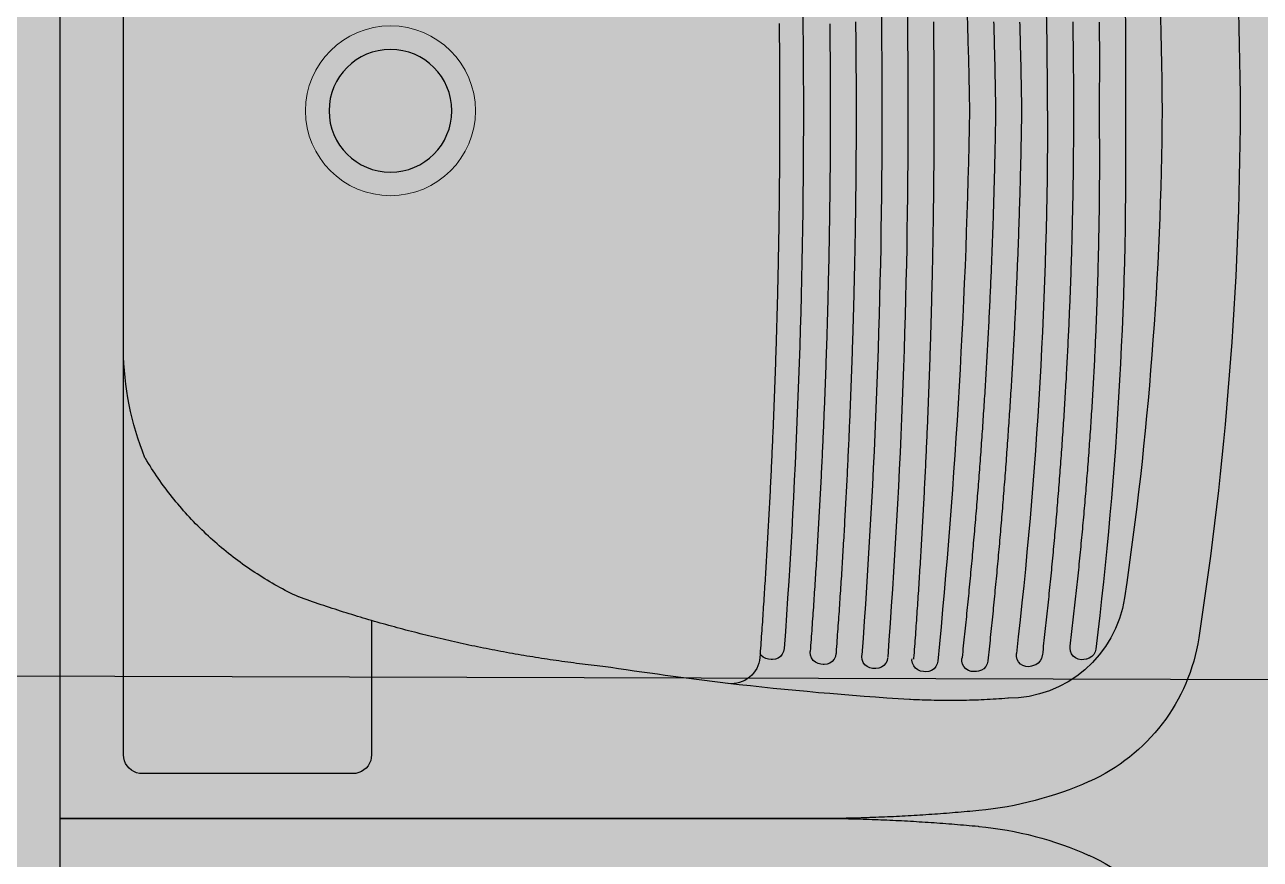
# Model space of a CAD drawing. Header units: metres. Extents: x -331 to 2982, y 362 to 2539.
# Drawn here: x 857.394 to 857.918, y 500.563 to 500.917 of the extents above; entities that cross this region are included whole.
import ezdxf

# ---------------------------------------------------------------- set-up
doc = ezdxf.new("R2010")
doc.units = ezdxf.units.M
doc.layers.get('0').update_dxf_attribs({"color": 251})
doc.layers.add('_salas', color=251, linetype='Continuous', plot=False)
for name, color, linetype in [('ALV', 251, 'Continuous'), ('ARQ-LOU', 251, 'Continuous'), ('Div', 251, 'Continuous'), ('SA-PAREDE', 251, 'Continuous'), ('SA-PV', 251, 'Continuous')]:
    doc.layers.add(name, color=color, linetype=linetype)

# ---------------------------------------------------------------- blocks, each defined once
blk = doc.blocks.new('TQ.03+CT.25_P')
at = {"lineweight": 30}
for p, q in [((300, 0), (-300, 0)), ((-300, 0), (-300, -329.09)), ((300, -329.09), (300, 0)), ((147.36, -36.18), (147.06, -36)), ((148.44, -36.83), (147.36, -36.18)), ((149.49, -37.48), (148.44, -36.83)), ((150.55, -38.15), (149.49, -37.48)), ((151.61, -38.82), (150.55, -38.15)), ((152.65, -39.49), (151.61, -38.82)), ((153.69, -40.2), (152.65, -39.49)), ((154.73, -40.89), (153.69, -40.2)), ((155.76, -41.59), (154.73, -40.89)), ((156.78, -42.32), (155.76, -41.59)), ((157.8, -43.04), (156.78, -42.32)), ((158.83, -43.76), (157.8, -43.04)), ((159.83, -44.52), (158.83, -43.76)), ((160.82, -45.26), (159.83, -44.52)), ((161.82, -46.02), (160.82, -45.26)), ((162.81, -46.78), (161.82, -46.02)), ((163.78, -47.55), (162.81, -46.78)), ((164.77, -48.35), (163.78, -47.55)), ((165.72, -49.14), (164.77, -48.35)), ((166.69, -49.94), (165.72, -49.14)), ((167.64, -50.75), (166.69, -49.94)), ((168.6, -51.56), (167.64, -50.75)), ((169.53, -52.37), (168.6, -51.56)), ((170.47, -53.2), (169.53, -52.37)), ((171.4, -54.05), (170.47, -53.2)), ((172.32, -54.89), (171.4, -54.05)), ((173.24, -55.74), (172.32, -54.89)), ((174.14, -56.6), (173.24, -55.74)), ((175.04, -57.47), (174.14, -56.6)), ((175.93, -58.35), (175.04, -57.47)), ((176.82, -59.23), (175.93, -58.35)), ((177.68, -60.13), (176.82, -59.23)), ((178.56, -61.03), (177.68, -60.13)), ((179.43, -61.93), (178.56, -61.03)), ((180.27, -62.85), (179.43, -61.93)), ((181.12, -63.76), (180.27, -62.85)), ((181.97, -64.68), (181.12, -63.76)), ((182.8, -65.62), (181.97, -64.68)), ((183.61, -66.55), (182.8, -65.62)), ((184.44, -67.5), (183.61, -66.55)), ((185.25, -68.46), (184.44, -67.5)), ((186.04, -69.43), (185.25, -68.46)), ((186.84, -70.4), (186.04, -69.43)), ((187.61, -71.37), (186.84, -70.4)), ((188.39, -72.34), (187.61, -71.37)), ((189.16, -73.32), (188.39, -72.34)), ((189.92, -74.33), (189.16, -73.32)), ((190.66, -75.32), (189.92, -74.33)), ((191.4, -76.32), (190.66, -75.32)), ((192.14, -77.35), (191.4, -76.32)), ((192.87, -78.35), (192.14, -77.35)), ((193.59, -79.37), (192.87, -78.35)), ((194.3, -80.42), (193.59, -79.37)), ((195, -81.44), (194.3, -80.42)), ((195.69, -82.48), (195, -81.44)), ((196.36, -83.54), (195.69, -82.48)), ((197.05, -84.6), (196.36, -83.54)), ((197.7, -85.65), (197.05, -84.6)), ((198.37, -86.71), (197.7, -85.65)), ((199.01, -87.79), (198.37, -86.71)), ((199.64, -88.85), (199.01, -87.79)), ((200.28, -89.94), (199.64, -88.85)), ((200.89, -91.02), (200.28, -89.94)), ((201.51, -92.11), (200.89, -91.02)), ((202.11, -93.2), (201.51, -92.11)), ((202.71, -94.3), (202.11, -93.2)), ((203.29, -95.41), (202.71, -94.3)), ((203.86, -96.52), (203.29, -95.41)), ((204.42, -97.63), (203.86, -96.52)), ((204.99, -98.76), (204.42, -97.63)), ((205.53, -99.87), (204.99, -98.76)), ((206.06, -101), (205.53, -99.87)), ((206.11, -101.12), (206.06, -101)), ((206.52, -102.3), (206.11, -101.12)), ((206.94, -103.49), (206.52, -102.3)), ((207.35, -104.67), (206.94, -103.49)), ((207.77, -105.85), (207.35, -104.67)), ((208.18, -107.03), (207.77, -105.85)), ((208.58, -108.21), (208.18, -107.03)), ((208.97, -109.4), (208.58, -108.21)), ((209.38, -110.58), (208.97, -109.4)), ((209.77, -111.78), (209.38, -110.58)), ((210.17, -112.96), (209.77, -111.78)), ((210.56, -114.14), (210.17, -112.96)), ((210.95, -115.32), (210.56, -114.14)), ((211.34, -116.52), (210.95, -115.32)), ((211.72, -117.7), (211.34, -116.52)), ((212.09, -118.9), (211.72, -117.7)), ((212.48, -120.08), (212.09, -118.9)), ((212.85, -121.28), (212.48, -120.08)), ((213.22, -122.48), (212.85, -121.28)), ((213.59, -123.67), (213.22, -122.48)), ((213.96, -124.86), (213.59, -123.67)), ((214.33, -126.06), (213.96, -124.86)), ((214.69, -127.26), (214.33, -126.06)), ((215.04, -128.45), (214.69, -127.26)), ((215.41, -129.64), (215.04, -128.45)), ((215.76, -130.84), (215.41, -129.64)), ((216.12, -132.04), (215.76, -130.84)), ((216.47, -133.24), (216.12, -132.04)), ((216.8, -134.44), (216.47, -133.24)), ((217.16, -135.66), (216.8, -134.44)), ((217.49, -136.86), (217.16, -135.66)), ((217.83, -138.06), (217.49, -136.86)), ((218.16, -139.26), (217.83, -138.06)), ((218.5, -140.48), (218.16, -139.26)), ((218.83, -141.67), (218.5, -140.48)), ((219.15, -142.87), (218.83, -141.67)), ((219.48, -144.09), (219.15, -142.87)), ((219.8, -145.29), (219.48, -144.09)), ((220.12, -146.51), (219.8, -145.29)), ((220.44, -147.71), (220.12, -146.51)), ((220.75, -148.92), (220.44, -147.71)), ((221.07, -150.12), (220.75, -148.92)), ((221.37, -151.34), (221.07, -150.12)), ((221.69, -152.56), (221.37, -151.34)), ((221.99, -153.77), (221.69, -152.56)), ((222.29, -154.97), (221.99, -153.77)), ((222.59, -156.19), (222.29, -154.97)), ((222.89, -157.41), (222.59, -156.19)), ((223.17, -158.63), (222.89, -157.41)), ((223.47, -159.84), (223.17, -158.63)), ((223.75, -161.06), (223.47, -159.84)), ((224.04, -162.28), (223.75, -161.06)), ((224.32, -163.49), (224.04, -162.28)), ((224.6, -164.71), (224.32, -163.49)), ((224.88, -165.93), (224.6, -164.71)), ((225.16, -167.14), (224.88, -165.93)), ((225.43, -168.36), (225.16, -167.14)), ((225.69, -169.58), (225.43, -168.36)), ((225.96, -170.81), (225.69, -169.58)), ((226.22, -172.03), (225.96, -170.81)), ((226.49, -173.25), (226.22, -172.03)), ((226.75, -174.48), (226.49, -173.25)), ((227, -175.7), (226.75, -174.48)), ((227.26, -176.92), (227, -175.7)), ((227.51, -178.15), (227.26, -176.92)), ((227.76, -179.37), (227.51, -178.15)), ((228, -180.6), (227.76, -179.37)), ((228.23, -181.82), (228, -180.6)), ((228.48, -183.06), (228.23, -181.82)), ((228.71, -184.27), (228.48, -183.06)), ((228.96, -185.51), (228.71, -184.27)), ((229.19, -186.74), (228.96, -185.51)), ((229.42, -187.96), (229.19, -186.74)), ((229.64, -189.19), (229.42, -187.96)), ((229.86, -190.43), (229.64, -189.19)), ((230.09, -191.66), (229.86, -190.43)), ((230.3, -192.88), (230.09, -191.66)), ((230.51, -194.11), (230.3, -192.88)), ((230.72, -195.35), (230.51, -194.11)), ((230.93, -196.58), (230.72, -195.35)), ((231.14, -197.82), (230.93, -196.58)), ((231.34, -199.05), (231.14, -197.82)), ((231.55, -200.29), (231.34, -199.05)), ((231.74, -201.52), (231.55, -200.29)), ((231.94, -202.76), (231.74, -201.52)), ((232.13, -203.99), (231.94, -202.76)), ((232.33, -205.23), (232.13, -203.99)), ((232.52, -206.46), (232.33, -205.23)), ((232.7, -207.7), (232.52, -206.46)), ((232.89, -208.93), (232.7, -207.7)), ((233.07, -210.17), (232.89, -208.93)), ((233.24, -211.4), (233.07, -210.17)), ((233.42, -212.64), (233.24, -211.4)), ((233.58, -213.87), (233.42, -212.64)), ((233.75, -215.12), (233.58, -213.87)), ((233.91, -216.36), (233.75, -215.12)), ((234.09, -217.59), (233.91, -216.36)), ((234.25, -218.83), (234.09, -217.59)), ((234.41, -220.08), (234.25, -218.83)), ((234.57, -221.31), (234.41, -220.08)), ((234.71, -222.55), (234.57, -221.31)), ((234.87, -223.8), (234.71, -222.55)), ((235.01, -225.04), (234.87, -223.8)), ((235.15, -226.29), (235.01, -225.04)), ((235.29, -227.52), (235.15, -226.29)), ((235.43, -228.76), (235.29, -227.52)), ((235.57, -230.01), (235.43, -228.76)), ((202.9, -298.47), (204.13, -298.38)), ((204.13, -298.38), (205.39, -298.31)), ((205.39, -298.31), (206.64, -298.22)), ((206.64, -298.22), (207.89, -298.13)), ((207.89, -298.13), (209.13, -298.06)), ((209.13, -298.06), (210.38, -297.97)), ((210.38, -297.97), (211.63, -297.9)), ((211.63, -297.9), (212.86, -297.81)), ((212.86, -297.81), (214.12, -297.72)), ((214.12, -297.72), (215.37, -297.64)), ((215.37, -297.64), (216.62, -297.57)), ((216.62, -297.57), (217.86, -297.48)), ((217.86, -297.48), (219.11, -297.39)), ((219.11, -297.39), (220.36, -297.3)), ((220.36, -297.3), (221.6, -297.21)), ((221.6, -297.21), (222.85, -297.12)), ((222.85, -297.12), (224.1, -297.04)), ((224.1, -297.04), (225.34, -296.95)), ((225.34, -296.95), (226.59, -296.86)), ((226.59, -296.86), (227.84, -296.77)), ((227.84, -296.77), (229.09, -296.68)), ((229.09, -296.68), (230.33, -296.6)), ((230.33, -296.6), (231.77, -296.49)), ((89.27, -303.65), (90.52, -303.62)), ((90.52, -303.62), (91.77, -303.58)), ((91.77, -303.58), (93.03, -303.55)), ((93.03, -303.55), (94.26, -303.51)), ((94.26, -303.51), (95.51, -303.47)), ((95.51, -303.47), (96.77, -303.44)), ((96.77, -303.44), (98.02, -303.39)), ((98.02, -303.39), (99.27, -303.35)), ((99.27, -303.35), (100.52, -303.32)), ((100.52, -303.32), (101.76, -303.28)), ((101.76, -303.28), (103.01, -303.25)), ((103.01, -303.25), (104.26, -303.19)), ((104.26, -303.19), (105.52, -303.16)), ((105.52, -303.16), (106.77, -303.12)), ((106.77, -303.12), (108, -303.07)), ((108, -303.07), (109.25, -303.03)), ((109.25, -303.03), (110.51, -302.98)), ((110.51, -302.98), (111.76, -302.95)), ((111.76, -302.95), (113.01, -302.89)), ((113.01, -302.89), (114.26, -302.86)), ((114.26, -302.86), (115.5, -302.8)), ((115.5, -302.8), (116.75, -302.77)), ((116.75, -302.77), (118, -302.72)), ((118, -302.72), (119.26, -302.68)), ((119.26, -302.68), (120.51, -302.63)), ((120.51, -302.63), (121.76, -302.58)), ((121.76, -302.58), (123, -302.54)), ((123, -302.54), (124.25, -302.49)), ((124.25, -302.49), (125.5, -302.43)), ((125.5, -302.43), (126.75, -302.38)), ((126.75, -302.38), (128, -302.33)), ((128, -302.33), (129.24, -302.29)), ((129.24, -302.29), (130.49, -302.24)), ((130.49, -302.24), (131.74, -302.19)), ((131.74, -302.19), (133, -302.13)), ((133, -302.13), (134.25, -302.08)), ((134.25, -302.08), (135.48, -302.03)), ((135.48, -302.03), (136.74, -301.98)), ((136.74, -301.98), (137.99, -301.92)), ((137.99, -301.92), (139.24, -301.87)), ((139.24, -301.87), (140.49, -301.82)), ((140.49, -301.82), (141.73, -301.76)), ((141.73, -301.76), (142.98, -301.69)), ((142.98, -301.69), (144.23, -301.64)), ((144.23, -301.64), (145.48, -301.59)), ((145.48, -301.59), (146.74, -301.53)), ((146.74, -301.53), (147.97, -301.48)), ((147.97, -301.48), (149.22, -301.41)), ((149.22, -301.41), (150.48, -301.36)), ((150.48, -301.36), (151.73, -301.31)), ((151.73, -301.31), (152.98, -301.23)), ((152.98, -301.23), (154.22, -301.18)), ((154.22, -301.18), (155.47, -301.11)), ((155.47, -301.11), (156.72, -301.06)), ((156.72, -301.06), (157.97, -300.99)), ((157.97, -300.99), (159.21, -300.93)), ((159.21, -300.93), (160.46, -300.86)), ((160.46, -300.86), (161.71, -300.81)), ((161.71, -300.81), (162.96, -300.74)), ((162.96, -300.74), (164.22, -300.69)), ((164.22, -300.69), (165.45, -300.62)), ((165.45, -300.62), (166.7, -300.55)), ((166.7, -300.55), (167.96, -300.49)), ((167.96, -300.49), (169.21, -300.42)), ((169.21, -300.42), (170.44, -300.35)), ((170.44, -300.35), (171.7, -300.28)), ((171.7, -300.28), (172.95, -300.23)), ((172.95, -300.23), (174.2, -300.16)), ((174.2, -300.16), (175.44, -300.09)), ((175.44, -300.09), (176.69, -300.02)), ((176.69, -300.02), (177.94, -299.95)), ((177.94, -299.95), (179.19, -299.88)), ((179.19, -299.88), (180.43, -299.81)), ((180.43, -299.81), (181.68, -299.74)), ((181.68, -299.74), (182.93, -299.66)), ((182.93, -299.66), (184.18, -299.59)), ((184.18, -299.59), (185.42, -299.52)), ((185.42, -299.52), (186.67, -299.45)), ((186.67, -299.45), (187.92, -299.38)), ((187.92, -299.38), (189.18, -299.29)), ((189.18, -299.29), (190.41, -299.22)), ((190.41, -299.22), (191.66, -299.15)), ((191.66, -299.15), (192.92, -299.08)), ((192.92, -299.08), (194.17, -298.99)), ((194.17, -298.99), (195.4, -298.92)), ((195.4, -298.92), (196.65, -298.85)), ((196.65, -298.85), (197.91, -298.77)), ((197.91, -298.77), (199.16, -298.69)), ((199.16, -298.69), (200.39, -298.62)), ((200.39, -298.62), (201.65, -298.54)), ((201.65, -298.54), (202.9, -298.47)), ((-36.97, -304.67), (-35.72, -304.69)), ((-35.72, -304.69), (-34.47, -304.71)), ((-34.47, -304.71), (-33.21, -304.73)), ((-33.21, -304.73), (-31.96, -304.74)), ((-31.96, -304.74), (-30.71, -304.74)), ((-30.71, -304.74), (-29.47, -304.76)), ((-29.47, -304.76), (-28.22, -304.78)), ((-28.22, -304.78), (-26.97, -304.78)), ((-26.97, -304.78), (-25.72, -304.8)), ((-25.72, -304.8), (-24.46, -304.8)), ((-24.46, -304.8), (-23.21, -304.82)), ((-23.21, -304.82), (-21.96, -304.82)), ((-21.96, -304.82), (-20.73, -304.83)), ((-20.73, -304.83), (-19.47, -304.83)), ((-19.47, -304.83), (-18.22, -304.85)), ((-18.22, -304.85), (-16.97, -304.85)), ((-16.97, -304.85), (-15.72, -304.85)), ((-15.72, -304.85), (-14.46, -304.87)), ((-14.46, -304.87), (-13.21, -304.87)), ((-13.21, -304.87), (-11.96, -304.87)), ((-11.96, -304.87), (-10.72, -304.89)), ((-10.72, -304.89), (-9.47, -304.89)), ((-9.47, -304.89), (-8.22, -304.89)), ((-8.22, -304.89), (-6.97, -304.89)), ((-6.97, -304.89), (-5.71, -304.89)), ((-5.71, -304.89), (-4.46, -304.89)), ((-4.46, -304.89), (-3.21, -304.89)), ((-3.21, -304.89), (-1.98, -304.9)), ((-1.98, -304.9), (-0.72, -304.9)), ((-0.72, -304.9), (0.53, -304.9)), ((0.53, -304.9), (1.78, -304.9)), ((1.78, -304.9), (3.03, -304.9)), ((3.03, -304.9), (4.29, -304.89)), ((4.29, -304.89), (5.54, -304.89)), ((5.54, -304.89), (6.77, -304.89)), ((6.77, -304.89), (8.03, -304.89)), ((8.03, -304.89), (9.28, -304.89)), ((9.28, -304.89), (10.53, -304.89)), ((10.53, -304.89), (11.78, -304.87)), ((11.78, -304.87), (13.04, -304.87)), ((13.04, -304.87), (14.29, -304.87)), ((14.29, -304.87), (15.54, -304.85)), ((15.54, -304.85), (16.77, -304.85)), ((16.77, -304.85), (18.03, -304.85)), ((18.03, -304.85), (19.28, -304.83)), ((19.28, -304.83), (20.53, -304.83)), ((20.53, -304.83), (21.78, -304.82)), ((21.78, -304.82), (23.04, -304.82)), ((23.04, -304.82), (24.29, -304.8)), ((24.29, -304.8), (25.52, -304.8)), ((25.52, -304.8), (26.78, -304.78)), ((26.78, -304.78), (28.03, -304.78)), ((28.03, -304.78), (29.28, -304.76)), ((29.28, -304.76), (30.53, -304.74)), ((30.53, -304.74), (31.79, -304.74)), ((31.79, -304.74), (33.04, -304.73)), ((33.04, -304.73), (34.27, -304.71)), ((34.27, -304.71), (35.52, -304.69)), ((35.52, -304.69), (36.78, -304.69)), ((36.78, -304.69), (38.03, -304.67)), ((38.03, -304.67), (39.28, -304.66)), ((39.28, -304.66), (40.53, -304.64)), ((40.53, -304.64), (41.79, -304.62)), ((41.79, -304.62), (43.04, -304.6)), ((43.04, -304.6), (44.27, -304.59)), ((44.27, -304.59), (45.53, -304.57)), ((45.53, -304.57), (46.78, -304.55)), ((46.78, -304.55), (48.03, -304.53)), ((48.03, -304.53), (49.28, -304.52)), ((49.28, -304.52), (50.54, -304.5)), ((50.54, -304.5), (51.79, -304.48)), ((51.79, -304.48), (53.02, -304.46)), ((53.02, -304.46), (54.27, -304.43)), ((54.27, -304.43), (55.53, -304.41)), ((55.53, -304.41), (56.78, -304.39)), ((56.78, -304.39), (58.03, -304.37)), ((58.03, -304.37), (59.28, -304.34)), ((59.28, -304.34), (60.54, -304.32)), ((60.54, -304.32), (61.77, -304.3)), ((61.77, -304.3), (63.02, -304.27)), ((63.02, -304.27), (64.28, -304.25)), ((64.28, -304.25), (65.53, -304.23)), ((65.53, -304.23), (66.78, -304.2)), ((66.78, -304.2), (68.03, -304.18)), ((68.03, -304.18), (69.27, -304.15)), ((69.27, -304.15), (70.52, -304.13)), ((70.52, -304.13), (71.77, -304.09)), ((71.77, -304.09), (73.02, -304.06)), ((73.02, -304.06), (74.28, -304.04)), ((74.28, -304.04), (75.53, -304)), ((75.53, -304), (76.78, -303.97)), ((76.78, -303.97), (78.02, -303.95)), ((78.02, -303.95), (79.27, -303.92)), ((79.27, -303.92), (80.52, -303.88)), ((80.52, -303.88), (81.77, -303.85)), ((81.77, -303.85), (83.03, -303.83)), ((83.03, -303.83), (84.28, -303.79)), ((84.28, -303.79), (85.51, -303.76)), ((85.51, -303.76), (86.77, -303.72)), ((86.77, -303.72), (88.02, -303.69)), ((88.02, -303.69), (89.27, -303.65)), ((-300, -329.09), (-299.98, -330.34)), ((299.96, -330.63), (300, -329.38)), ((300, -329.38), (300, -329.08)), ((-299.98, -330.34), (-299.96, -331.59)), ((-299.96, -331.59), (-299.93, -332.84)), ((-299.93, -332.84), (-299.91, -334.09)), ((-299.91, -334.09), (-299.88, -335.34)), ((299.88, -335.62), (299.89, -334.37)), ((299.89, -334.37), (299.93, -333.12)), ((299.93, -333.12), (299.95, -331.87)), ((299.95, -331.87), (299.96, -330.63)), ((-299.88, -335.34), (-299.86, -336.59)), ((-299.86, -336.59), (-299.82, -337.83)), ((-299.82, -337.83), (-299.79, -339.08)), ((-299.79, -339.08), (-299.75, -340.33)), ((299.74, -340.62), (299.77, -339.38)), ((299.77, -339.38), (299.81, -338.13)), ((299.81, -338.13), (299.84, -336.88)), ((299.84, -336.88), (299.88, -335.62)), ((-299.75, -340.33), (-299.7, -341.59)), ((-299.7, -341.59), (-299.66, -342.84)), ((-299.66, -342.84), (-299.63, -344.09)), ((-299.63, -344.09), (-299.58, -345.33)), ((-299.58, -345.33), (-299.52, -346.58)), ((299.56, -345.63), (299.61, -344.37)), ((299.61, -344.37), (299.65, -343.12)), ((299.65, -343.12), (299.7, -341.87)), ((299.7, -341.87), (299.74, -340.62)), ((-299.52, -346.58), (-299.49, -347.83)), ((-299.49, -347.83), (-299.44, -349.08)), ((-299.44, -349.08), (-299.38, -350.34)), ((-299.38, -350.34), (-299.31, -351.57)), ((299.29, -351.87), (299.37, -350.62)), ((299.37, -350.62), (299.42, -349.37)), ((299.42, -349.37), (299.47, -348.11)), ((299.47, -348.11), (299.51, -346.86)), ((299.51, -346.86), (299.56, -345.63)), ((-299.31, -351.57), (-299.26, -352.82)), ((-299.26, -352.82), (-299.21, -354.07)), ((-299.21, -354.07), (-299.14, -355.33)), ((-299.14, -355.33), (-299.08, -356.56)), ((299.05, -356.86), (299.12, -355.61)), ((299.12, -355.61), (299.19, -354.36)), ((299.19, -354.36), (299.24, -353.1)), ((299.24, -353.1), (299.29, -351.87)), ((-299.08, -356.56), (-299.01, -357.81)), ((-299.01, -357.81), (-298.94, -359.07)), ((-298.94, -359.07), (-298.87, -360.32)), ((-298.87, -360.32), (-298.8, -361.57)), ((298.78, -361.85), (298.85, -360.6)), ((298.85, -360.6), (298.92, -359.35)), ((298.92, -359.35), (298.99, -358.11)), ((298.99, -358.11), (299.05, -356.86)), ((-298.8, -361.57), (-298.73, -362.81)), ((-298.73, -362.81), (-298.64, -364.06)), ((-298.64, -364.06), (-298.57, -365.31)), ((-298.57, -365.31), (-298.48, -366.55)), ((298.47, -366.85), (298.55, -365.59)), ((298.55, -365.59), (298.62, -364.34)), ((298.62, -364.34), (298.69, -363.11)), ((298.69, -363.11), (298.78, -361.85)), ((-298.48, -366.55), (-298.41, -367.8)), ((-298.41, -367.8), (-298.32, -369.05)), ((-298.32, -369.05), (-298.24, -370.3)), ((-298.24, -370.3), (-298.15, -371.54)), ((-298.15, -371.54), (-298.06, -372.79)), ((298.11, -371.84), (298.2, -370.58)), ((298.2, -370.58), (298.29, -369.33)), ((298.29, -369.33), (298.38, -368.08)), ((298.38, -368.08), (298.47, -366.85)), ((-298.06, -372.79), (-297.95, -374.04)), ((-297.95, -374.04), (-297.87, -375.28)), ((-297.87, -375.28), (-297.78, -376.53)), ((-297.78, -376.53), (-297.67, -377.78)), ((297.64, -378.06), (297.74, -376.81)), ((297.74, -376.81), (297.83, -375.58)), ((297.83, -375.58), (297.94, -374.32)), ((297.94, -374.32), (298.02, -373.07)), ((298.02, -373.07), (298.11, -371.84)), ((-297.67, -377.78), (-297.57, -379.02)), ((-297.57, -379.02), (-297.46, -380.27)), ((-297.46, -380.27), (-297.35, -381.5)), ((-297.35, -381.5), (-297.25, -382.76)), ((297.21, -383.04), (297.34, -381.8)), ((297.34, -381.8), (297.44, -380.55)), ((297.44, -380.55), (297.53, -379.3)), ((297.53, -379.3), (297.64, -378.06)), ((-297.25, -382.76), (-297.14, -384.01)), ((-297.14, -384.01), (-297.04, -385.24)), ((-297.04, -385.24), (-296.91, -386.49)), ((-296.91, -386.49), (-296.81, -387.73)), ((296.77, -388.03), (296.88, -386.78)), ((296.88, -386.78), (297, -385.52)), ((297, -385.52), (297.11, -384.29)), ((297.11, -384.29), (297.21, -383.04)), ((-296.81, -387.73), (-296.68, -388.98)), ((-296.68, -388.98), (-296.65, -389.26)), ((296.65, -389.26), (296.77, -388.03))]:
    blk.add_line(p, q, dxfattribs=at)
for points in [[(216.11, -132.01), (273, -132.01), (274.23, -131.9), (275.45, -131.62), (276.61, -131.14), (277.67, -130.51), (278.62, -129.7), (279.43, -128.75), (280.09, -127.7), (280.58, -126.54), (280.88, -125.34), (281, -124.11), (281, -124), (281, -34.91), (280.9, -33.65), (280.62, -32.46), (280.14, -31.29), (279.49, -30.23), (278.69, -29.28), (277.74, -28.47), (276.68, -27.8), (275.54, -27.32), (274.34, -27.02), (273.08, -26.9), (273, -26.9), (0, -26.9), (-273, -26.9)], [(232.58, -301.31), (232.48, -300.2), (232.2, -299), (231.61, -297.88), (230.8, -296.97), (230.27, -296.6)], [(228, -306.81), (229.22, -306.56), (230.33, -306.02), (231.28, -305.22), (232, -304.22), (232.46, -303.07), (232.62, -301.84), (232.58, -301.32)], [(-36.92, -326.11), (-35.67, -326.12), (-34.41, -326.14), (-33.18, -326.14), (-31.93, -326.16), (-30.67, -326.18), (-29.42, -326.2), (-28.17, -326.2), (-26.92, -326.21), (-25.66, -326.21), (-24.41, -326.23), (-23.18, -326.25), (-21.92, -326.25), (-20.67, -326.27), (-19.42, -326.27), (-18.17, -326.27), (-16.92, -326.28), (-15.66, -326.28), (-14.43, -326.3), (-13.18, -326.3), (-11.92, -326.3), (-10.67, -326.3), (-9.42, -326.32), (-8.17, -326.32), (-6.91, -326.32), (-5.68, -326.32), (-4.43, -326.32), (-3.17, -326.32), (-1.92, -326.32), (-0.67, -326.32), (0.58, -326.32), (1.83, -326.32), (3.09, -326.32), (4.32, -326.32), (5.57, -326.32), (6.83, -326.32), (8.08, -326.32), (9.33, -326.32), (10.58, -326.3), (11.84, -326.3), (13.07, -326.3), (14.32, -326.3), (15.58, -326.28), (16.83, -326.28), (18.08, -326.28), (19.33, -326.27), (20.58, -326.27), (21.84, -326.25), (23.07, -326.25), (24.32, -326.23), (25.58, -326.23), (26.83, -326.21), (28.08, -326.2), (29.33, -326.2), (30.59, -326.18), (31.82, -326.16), (33.07, -326.14), (34.33, -326.14), (35.58, -326.12), (36.83, -326.11), (38.08, -326.09), (39.33, -326.07), (40.57, -326.05), (41.82, -326.04), (43.07, -326.04), (44.33, -326), (45.58, -325.98), (46.83, -325.97), (48.08, -325.95), (49.34, -325.93), (50.57, -325.91), (51.82, -325.9), (53.08, -325.88), (54.33, -325.84), (55.58, -325.82), (56.83, -325.81), (58.07, -325.79), (59.32, -325.75), (60.57, -325.74), (61.82, -325.7), (63.08, -325.68), (64.33, -325.67), (65.58, -325.63), (66.82, -325.61), (68.07, -325.58), (69.32, -325.54), (70.57, -325.52), (71.83, -325.49), (73.08, -325.47), (74.33, -325.44), (75.56, -325.4), (76.82, -325.37), (78.07, -325.35), (79.32, -325.31), (80.57, -325.28), (81.83, -325.24), (83.06, -325.21), (84.31, -325.17), (85.57, -325.14), (86.82, -325.1), (88.07, -325.07), (89.32, -325.03), (90.56, -325), (91.81, -324.96), (93.06, -324.93), (94.31, -324.89), (95.57, -324.85), (96.82, -324.82), (98.05, -324.77), (99.31, -324.73), (100.56, -324.7), (101.81, -324.66), (103.06, -324.61), (104.32, -324.57), (105.55, -324.52), (106.8, -324.48), (108.06, -324.45), (109.31, -324.4), (110.56, -324.36), (111.81, -324.31), (113.05, -324.25), (114.3, -324.22), (115.55, -324.17), (116.8, -324.13), (118.06, -324.08), (119.29, -324.03), (120.54, -323.97), (121.8, -323.94), (123.05, -323.88), (124.3, -323.83), (125.54, -323.78), (126.79, -323.73), (128.04, -323.67), (129.29, -323.62), (130.54, -323.57), (131.8, -323.51), (133.03, -323.46), (134.28, -323.41), (135.54, -323.36), (136.79, -323.3), (138.04, -323.25), (139.28, -323.2), (140.53, -323.14), (141.78, -323.07), (143.03, -323.02), (144.27, -322.97), (145.52, -322.91), (146.77, -322.84), (148.02, -322.79), (149.28, -322.72), (150.51, -322.67), (151.76, -322.6), (153.02, -322.54), (154.27, -322.47), (155.52, -322.42), (156.76, -322.35), (158.01, -322.3), (159.26, -322.23), (160.51, -322.16), (161.75, -322.1), (163, -322.03), (164.25, -321.96), (165.5, -321.91), (166.74, -321.84), (167.99, -321.77), (169.24, -321.7), (170.5, -321.63), (171.75, -321.56), (172.98, -321.49), (174.24, -321.42), (175.49, -321.34), (176.74, -321.27), (177.98, -321.2), (179.23, -321.13), (180.48, -321.06), (181.73, -320.99), (182.97, -320.92), (184.22, -320.85), (185.47, -320.76), (186.71, -320.69), (187.96, -320.62), (189.21, -320.53), (190.46, -320.46), (191.7, -320.39), (192.95, -320.3), (194.2, -320.23), (195.46, -320.15), (196.69, -320.07), (197.94, -319.99), (199.19, -319.92), (200.43, -319.83), (201.68, -319.76), (202.93, -319.67), (204.19, -319.58), (205.42, -319.51), (206.67, -319.42), (207.93, -319.33), (209.16, -319.25), (210.41, -319.17), (211.67, -319.09), (212.92, -319), (214.15, -318.91), (215.4, -318.82), (216.66, -318.73), (217.89, -318.65), (219.14, -318.56), (220.4, -318.47), (221.63, -318.38), (222.88, -318.29), (224.14, -318.2), (225.37, -318.12), (226.62, -318.03), (227.88, -317.92), (229.11, -317.83), (229.22, -317.83)], [(234.61, -322.37), (234.35, -321.15), (233.8, -320.04), (232.99, -319.1), (231.97, -318.38), (230.8, -317.94), (229.57, -317.8), (229.22, -317.82)], [(230.13, -328.74), (231.35, -328.49), (232.46, -327.94), (233.4, -327.13), (234.12, -326.12), (234.56, -324.96), (234.72, -323.73), (234.7, -323.32), (234.61, -322.35)], [(-37.73, -337.06), (-36.48, -337.08), (-35.22, -337.1), (-33.99, -337.1), (-32.74, -337.11), (-31.49, -337.13), (-30.23, -337.15), (-28.98, -337.15), (-27.73, -337.17), (-26.48, -337.18), (-25.24, -337.18), (-23.99, -337.2), (-22.74, -337.2), (-21.48, -337.22), (-20.23, -337.22), (-18.98, -337.24), (-17.73, -337.24), (-16.47, -337.24), (-15.24, -337.25), (-13.99, -337.25), (-12.74, -337.25), (-11.48, -337.27), (-10.23, -337.27), (-8.98, -337.27), (-7.73, -337.27), (-6.49, -337.29), (-5.24, -337.29), (-3.99, -337.29), (-2.73, -337.29), (-1.48, -337.29), (-0.23, -337.29), (1.02, -337.29), (2.28, -337.29), (3.51, -337.29), (4.76, -337.29), (6.01, -337.29), (7.27, -337.27), (8.52, -337.27), (9.77, -337.27), (11.02, -337.27), (12.26, -337.27), (13.51, -337.25), (14.76, -337.25), (16.02, -337.25), (17.27, -337.24), (18.52, -337.24), (19.77, -337.22), (21.03, -337.22), (22.26, -337.2), (23.51, -337.2), (24.76, -337.18), (26.02, -337.18), (27.27, -337.17), (28.52, -337.15), (29.77, -337.15), (31.01, -337.13), (32.26, -337.11), (33.51, -337.11), (34.77, -337.1), (36.02, -337.08), (37.27, -337.06), (38.52, -337.04), (39.76, -337.03), (41.01, -337.03), (42.26, -337.01), (43.51, -336.99), (44.77, -336.97), (46.02, -336.95), (47.27, -336.94), (48.51, -336.9), (49.76, -336.88), (51.01, -336.87), (52.26, -336.85), (53.52, -336.83), (54.77, -336.81), (56.02, -336.78), (57.26, -336.76), (58.51, -336.74), (59.76, -336.71), (61.01, -336.69), (62.26, -336.67), (63.52, -336.64), (64.77, -336.62), (66, -336.58), (67.26, -336.57), (68.51, -336.53), (69.76, -336.5), (71.01, -336.48), (72.27, -336.44), (73.52, -336.43), (74.75, -336.39), (76.01, -336.36), (77.26, -336.32), (78.51, -336.3), (79.76, -336.27), (81.01, -336.23), (82.25, -336.2), (83.5, -336.16), (84.75, -336.13), (86.01, -336.09), (87.26, -336.06), (88.51, -336.02), (89.75, -335.98), (91, -335.95), (92.25, -335.91), (93.5, -335.88), (94.76, -335.84), (96.01, -335.81), (97.24, -335.77), (98.49, -335.72), (99.75, -335.68), (101, -335.65), (102.25, -335.6), (103.5, -335.56), (104.74, -335.53), (105.99, -335.47), (107.24, -335.44), (108.5, -335.38), (109.75, -335.35), (111, -335.3), (112.24, -335.26), (113.49, -335.21), (114.74, -335.17), (115.99, -335.12), (117.24, -335.07), (118.48, -335.03), (119.73, -334.98), (120.98, -334.93), (122.24, -334.89), (123.49, -334.84), (124.74, -334.79), (125.98, -334.73), (127.23, -334.68), (128.48, -334.63), (129.73, -334.57), (130.99, -334.52), (132.22, -334.47), (133.47, -334.41), (134.72, -334.36), (135.98, -334.31), (137.23, -334.26), (138.46, -334.2), (139.72, -334.15), (140.97, -334.1), (142.22, -334.03), (143.47, -333.97), (144.71, -333.92), (145.96, -333.85), (147.21, -333.8), (148.47, -333.74), (149.7, -333.67), (150.95, -333.62), (152.2, -333.55), (153.46, -333.5), (154.71, -333.43), (155.94, -333.37), (157.2, -333.3), (158.45, -333.25), (159.7, -333.18), (160.94, -333.11), (162.19, -333.06), (163.44, -332.99), (164.69, -332.92), (165.95, -332.86), (167.18, -332.79), (168.43, -332.72), (169.68, -332.65), (170.94, -332.58), (172.17, -332.51), (173.42, -332.44), (174.68, -332.37), (175.93, -332.3), (177.16, -332.23), (178.42, -332.16), (179.67, -332.09), (180.92, -332.02), (182.16, -331.95), (183.41, -331.87), (184.66, -331.8), (185.91, -331.72), (187.15, -331.65), (188.4, -331.57), (189.65, -331.49), (190.9, -331.42), (192.14, -331.35), (193.39, -331.26), (194.64, -331.19), (195.88, -331.1), (197.13, -331.03), (198.38, -330.96), (199.64, -330.87), (200.87, -330.78), (202.12, -330.71), (203.37, -330.62), (204.61, -330.55), (205.86, -330.46), (207.11, -330.38), (208.37, -330.29), (209.6, -330.22), (210.85, -330.13), (212.11, -330.04), (213.34, -329.95), (214.59, -329.86), (215.85, -329.78), (217.08, -329.69), (218.33, -329.6), (219.58, -329.51), (220.84, -329.42), (222.07, -329.33), (223.32, -329.25), (224.58, -329.16), (225.81, -329.07), (227.06, -328.98), (228.32, -328.89), (229.55, -328.81), (230.03, -328.77)], [(231.9, -350.62), (233.11, -350.38), (234.23, -349.83), (235.16, -349.02), (235.88, -348.01), (236.32, -346.85), (236.48, -345.62), (236.47, -345.28), (236.39, -344.29), (236.15, -343.08), (235.62, -341.95), (234.82, -340.99), (233.82, -340.27), (232.66, -339.81), (231.42, -339.65), (230.98, -339.67)], [(-37.68, -370.03), (-36.42, -370.05), (-35.17, -370.05), (-33.92, -370.06), (-32.67, -370.08), (-31.43, -370.1), (-30.18, -370.1), (-28.93, -370.12), (-27.68, -370.13), (-26.42, -370.13), (-25.17, -370.15), (-23.92, -370.15), (-22.68, -370.17), (-21.43, -370.17), (-20.18, -370.19), (-18.93, -370.19), (-17.67, -370.2), (-16.42, -370.2), (-15.17, -370.22), (-13.92, -370.22), (-12.68, -370.22), (-11.43, -370.22), (-10.18, -370.24), (-8.93, -370.24), (-7.67, -370.24), (-6.42, -370.24), (-5.17, -370.24), (-3.93, -370.24), (-2.68, -370.26), (-1.43, -370.26), (-0.18, -370.26), (1.08, -370.26), (2.33, -370.26), (3.58, -370.24), (4.83, -370.24), (6.07, -370.24), (7.32, -370.24), (8.57, -370.24), (9.82, -370.24), (11.08, -370.22), (12.33, -370.22), (13.58, -370.22), (14.82, -370.22), (16.07, -370.2), (17.32, -370.2), (18.57, -370.19), (19.83, -370.19), (21.08, -370.19), (22.33, -370.17), (23.58, -370.17), (24.82, -370.15), (26.07, -370.13), (27.32, -370.13), (28.57, -370.12), (29.83, -370.12), (31.08, -370.1), (32.33, -370.08), (33.57, -370.06), (34.82, -370.06), (36.07, -370.05), (37.32, -370.03), (38.58, -370.01), (39.83, -369.99), (41.08, -369.97), (42.32, -369.96), (43.57, -369.94), (44.82, -369.92), (46.07, -369.9), (47.32, -369.89), (48.58, -369.87), (49.83, -369.85), (51.06, -369.83), (52.32, -369.82), (53.57, -369.8), (54.82, -369.76), (56.07, -369.75), (57.33, -369.73), (58.58, -369.71), (59.81, -369.67), (61.07, -369.66), (62.32, -369.64), (63.57, -369.6), (64.82, -369.59), (66.07, -369.55), (67.33, -369.53), (68.56, -369.5), (69.81, -369.48), (71.07, -369.45), (72.32, -369.41), (73.57, -369.39), (74.82, -369.36), (76.06, -369.32), (77.31, -369.3), (78.56, -369.27), (79.82, -369.23), (81.07, -369.2), (82.32, -369.16), (83.57, -369.15), (84.81, -369.11), (86.06, -369.07), (87.31, -369.04), (88.56, -369), (89.82, -368.97), (91.07, -368.93), (92.3, -368.9), (93.56, -368.86), (94.81, -368.81), (96.06, -368.78), (97.31, -368.74), (98.57, -368.7), (99.8, -368.67), (101.05, -368.62), (102.3, -368.58), (103.56, -368.55), (104.81, -368.49), (106.06, -368.46), (107.3, -368.42), (108.55, -368.37), (109.8, -368.33), (111.05, -368.28), (112.31, -368.25), (113.54, -368.19), (114.79, -368.16), (116.05, -368.1), (117.3, -368.05), (118.55, -368.02), (119.8, -367.96), (121.04, -367.91), (122.29, -367.88), (123.54, -367.82), (124.79, -367.77), (126.05, -367.72), (127.28, -367.66), (128.53, -367.61), (129.79, -367.56), (131.04, -367.52), (132.29, -367.47), (133.53, -367.42), (134.78, -367.36), (136.03, -367.29), (137.28, -367.24), (138.53, -367.19), (139.77, -367.13), (141.02, -367.08), (142.27, -367.03), (143.53, -366.98), (144.78, -366.91), (146.01, -366.85), (147.27, -366.8), (148.52, -366.73), (149.77, -366.68), (151.02, -366.62), (152.26, -366.55), (153.51, -366.5), (154.76, -366.43), (156.01, -366.38), (157.25, -366.31), (158.5, -366.25), (159.75, -366.18), (161.01, -366.11), (162.26, -366.06), (163.49, -365.99), (164.75, -365.92), (166, -365.86), (167.25, -365.79), (168.49, -365.72), (169.74, -365.65), (170.99, -365.58), (172.24, -365.53), (173.48, -365.46), (174.73, -365.39), (175.98, -365.32), (177.23, -365.25), (178.47, -365.18), (179.72, -365.11), (180.97, -365.04), (182.23, -364.97), (183.46, -364.88), (184.71, -364.81), (185.97, -364.74), (187.22, -364.67), (188.45, -364.59), (189.7, -364.51), (190.96, -364.44), (192.21, -364.37), (193.44, -364.28), (194.7, -364.21), (195.95, -364.14), (197.2, -364.05), (198.44, -363.98), (199.69, -363.89), (200.94, -363.82), (202.18, -363.73), (203.43, -363.66), (204.68, -363.57), (205.93, -363.48), (207.17, -363.41), (208.42, -363.32), (209.67, -363.24), (210.91, -363.17), (212.16, -363.08), (213.41, -362.99), (214.66, -362.9), (215.9, -362.81), (217.15, -362.73), (218.4, -362.65), (219.64, -362.57), (220.89, -362.48), (222.14, -362.39), (223.38, -362.3), (224.63, -362.21), (225.88, -362.11), (227.12, -362.02), (228.37, -361.93), (229.62, -361.84), (230.86, -361.75), (232.11, -361.67), (232.48, -361.63)], [(-37.73, -395.55), (-36.48, -395.59), (-35.24, -395.62), (-33.99, -395.66), (-32.74, -395.69), (-31.49, -395.73), (-30.23, -395.76), (-28.98, -395.78), (-27.75, -395.82), (-26.49, -395.85), (-25.24, -395.89), (-23.99, -395.92), (-22.74, -395.94), (-21.48, -395.97), (-20.23, -396.01), (-19, -396.03), (-17.74, -396.06), (-16.49, -396.08), (-15.24, -396.12), (-13.99, -396.13), (-12.74, -396.17), (-11.5, -396.19), (-10.25, -396.2), (-9, -396.24), (-7.74, -396.26), (-6.49, -396.27), (-5.24, -396.29), (-3.99, -396.31), (-2.75, -396.34), (-1.5, -396.36), (-0.25, -396.38), (0.21, -396.38)], [(-0.21, -396.38), (1.04, -396.36), (2.29, -396.34), (3.55, -396.33), (4.78, -396.31), (6.03, -396.29), (7.28, -396.26), (8.54, -396.24), (9.79, -396.22), (11.04, -396.19), (12.29, -396.17), (13.53, -396.15), (14.78, -396.12), (16.03, -396.1), (17.29, -396.06), (18.54, -396.04), (19.79, -396.01), (21.04, -395.99), (22.28, -395.96), (23.53, -395.92), (24.78, -395.9), (26.03, -395.87), (27.29, -395.83), (28.54, -395.8), (29.77, -395.76), (31.03, -395.73), (32.28, -395.69), (33.53, -395.66), (34.78, -395.62), (36.04, -395.59), (37.27, -395.55), (38.52, -395.52), (39.78, -395.48), (41.03, -395.44), (42.28, -395.41), (43.53, -395.36), (44.77, -395.32), (46.02, -395.29), (47.27, -395.23), (48.52, -395.2), (49.78, -395.16), (51.03, -395.11), (52.26, -395.07), (53.52, -395.02), (54.77, -394.99), (56.02, -394.93), (57.27, -394.88), (58.51, -394.85), (59.76, -394.79), (61.01, -394.74), (62.26, -394.69), (63.52, -394.65), (64.77, -394.6), (66, -394.55), (67.26, -394.49), (68.51, -394.44), (69.76, -394.39), (71.01, -394.33), (72.25, -394.28), (73.5, -394.23), (74.75, -394.17), (76.01, -394.1), (77.26, -394.05), (78.49, -394), (79.74, -393.95), (81, -393.88), (82.25, -393.82), (83.48, -393.77), (84.74, -393.7), (85.99, -393.65), (87.24, -393.58), (88.49, -393.52), (89.73, -393.45), (90.98, -393.38), (92.23, -393.33), (93.49, -393.26), (94.72, -393.19), (95.97, -393.13), (97.22, -393.06), (98.48, -392.99), (99.73, -392.92), (100.96, -392.85), (102.22, -392.78), (103.47, -392.71), (104.72, -392.66), (105.96, -392.57), (107.21, -392.5), (108.46, -392.43), (109.71, -392.36), (110.95, -392.29), (112.2, -392.22), (113.45, -392.15), (114.7, -392.06), (115.94, -391.99), (117.19, -391.92), (118.44, -391.83), (119.68, -391.76), (120.93, -391.67), (122.18, -391.6), (123.44, -391.51), (124.67, -391.44), (125.92, -391.35), (127.18, -391.28), (128.41, -391.19), (129.66, -391.11), (130.91, -391.02), (132.17, -390.95), (133.4, -390.86), (134.65, -390.77), (135.91, -390.68), (137.14, -390.59), (138.39, -390.51), (139.65, -390.42), (140.88, -390.33), (142.13, -390.24), (143.39, -390.15), (144.64, -390.07), (145.87, -389.98), (147.12, -389.89), (148.38, -389.78), (149.61, -389.69), (150.86, -389.61), (152.12, -389.5), (153.35, -389.41), (154.6, -389.32), (155.86, -389.22), (157.09, -389.13), (158.34, -389.02), (159.58, -388.94), (160.83, -388.83), (162.08, -388.72), (163.32, -388.64), (164.57, -388.53), (165.82, -388.42), (167.06, -388.32), (168.31, -388.23), (169.56, -388.12), (170.8, -388.02), (172.05, -387.91), (173.28, -387.81), (174.54, -387.7), (175.79, -387.6), (177.02, -387.49), (178.27, -387.38), (179.51, -387.28), (180.76, -387.17), (182.01, -387.05), (183.25, -386.94), (184.5, -386.84), (185.74, -386.73), (186.99, -386.61), (188.24, -386.5), (189.48, -386.4), (190.73, -386.27), (191.96, -386.17), (193.21, -386.04), (194.45, -385.94), (195.7, -385.81), (196.95, -385.69), (198.19, -385.58), (199.44, -385.46), (200.68, -385.34), (201.93, -385.23), (203.16, -385.11), (204.42, -384.99), (205.65, -384.86), (206.9, -384.74), (208.14, -384.61), (209.39, -384.49), (210.62, -384.37), (211.88, -384.24), (213.11, -384.12), (214.36, -384), (215.6, -383.87), (216.85, -383.75), (218.09, -383.61), (219.34, -383.49), (220.57, -383.36), (221.83, -383.22), (223.06, -383.1), (224.31, -382.97), (225.55, -382.83), (226.8, -382.71), (228.03, -382.57), (229.29, -382.45), (230.52, -382.3), (231.77, -382.18), (232.21, -382.13)], [(237.72, -388.27), (237.75, -387.24), (237.65, -386.01), (237.24, -384.84), (236.55, -383.82), (235.62, -382.97), (234.52, -382.41), (233.33, -382.11), (232.23, -382.11)], [(233.27, -393.06), (234.47, -392.78), (235.57, -392.2), (236.5, -391.37), (237.19, -390.35), (237.61, -389.18), (237.72, -388.28)], [(-37.54, -406.56), (-36.28, -406.59), (-35.03, -406.63), (-33.78, -406.66), (-32.53, -406.7), (-31.27, -406.73), (-30.04, -406.77), (-28.79, -406.8), (-27.53, -406.82), (-26.28, -406.86), (-25.03, -406.89), (-23.78, -406.93), (-22.54, -406.95), (-21.29, -406.98), (-20.04, -407.02), (-18.79, -407.03), (-17.53, -407.07), (-16.28, -407.09), (-15.03, -407.12), (-13.79, -407.14), (-12.54, -407.16), (-11.29, -407.19), (-10.04, -407.21), (-8.78, -407.23), (-7.53, -407.26), (-6.28, -407.28), (-5.04, -407.3), (-3.79, -407.32), (-2.54, -407.33), (-1.29, -407.35), (-0.04, -407.39), (0.05, -407.39)], [(-0.05, -407.39), (1.2, -407.37), (2.45, -407.33), (3.7, -407.32), (4.94, -407.3), (6.19, -407.28), (7.44, -407.26), (8.7, -407.25), (9.95, -407.21), (11.2, -407.19), (12.45, -407.17), (13.69, -407.14), (14.94, -407.12), (16.19, -407.09), (17.44, -407.07), (18.7, -407.03), (19.95, -407.02), (21.2, -406.98), (22.44, -406.95), (23.69, -406.93), (24.94, -406.89), (26.19, -406.86), (27.45, -406.82), (28.7, -406.8), (29.93, -406.77), (31.19, -406.73), (32.44, -406.7), (33.69, -406.66), (34.94, -406.63), (36.19, -406.59), (37.43, -406.56), (38.68, -406.52), (39.93, -406.49), (41.19, -406.43), (42.44, -406.4), (43.69, -406.36), (44.93, -406.33), (46.18, -406.28), (47.43, -406.24), (48.68, -406.2), (49.94, -406.15), (51.19, -406.12), (52.42, -406.06), (53.67, -406.03), (54.93, -405.98), (56.18, -405.94), (57.43, -405.89), (58.68, -405.83), (59.92, -405.8), (61.17, -405.75), (62.42, -405.69), (63.68, -405.64), (64.93, -405.59), (66.16, -405.55), (67.42, -405.5), (68.67, -405.45), (69.92, -405.39), (71.17, -405.34), (72.41, -405.29), (73.66, -405.22), (74.91, -405.16), (76.16, -405.11), (77.42, -405.06), (78.65, -405.01), (79.9, -404.93), (81.16, -404.88), (82.41, -404.83), (83.66, -404.76), (84.9, -404.71), (86.15, -404.65), (87.4, -404.58), (88.65, -404.53), (89.89, -404.46), (91.14, -404.39), (92.39, -404.33), (93.64, -404.26), (94.9, -404.19), (96.13, -404.14), (97.38, -404.07), (98.64, -404), (99.89, -403.93), (101.12, -403.86), (102.38, -403.79), (103.63, -403.74), (104.88, -403.66), (106.11, -403.59), (107.37, -403.51), (108.62, -403.44), (109.87, -403.36), (111.11, -403.29), (112.36, -403.22), (113.61, -403.15), (114.86, -403.06), (116.1, -402.99), (117.35, -402.92), (118.6, -402.84), (119.84, -402.77), (121.09, -402.69), (122.34, -402.61), (123.59, -402.54), (124.83, -402.45), (126.08, -402.36), (127.33, -402.29), (128.59, -402.2), (129.82, -402.11), (131.07, -402.04), (132.33, -401.95), (133.56, -401.87), (134.81, -401.78), (136.07, -401.69), (137.3, -401.62), (138.55, -401.53), (139.8, -401.44), (141.06, -401.35), (142.29, -401.27), (143.54, -401.18), (144.8, -401.07), (146.03, -400.98), (147.28, -400.9), (148.54, -400.81), (149.77, -400.72), (151.02, -400.61), (152.28, -400.52), (153.51, -400.44), (154.76, -400.33), (156.01, -400.24), (157.25, -400.14), (158.5, -400.05), (159.75, -399.94), (160.99, -399.85), (162.24, -399.75), (163.48, -399.64), (164.73, -399.55), (165.98, -399.45), (167.22, -399.34), (168.47, -399.25), (169.72, -399.15), (170.95, -399.04), (172.21, -398.94), (173.46, -398.83), (174.69, -398.73), (175.95, -398.62), (177.18, -398.51), (178.43, -398.41), (179.69, -398.3), (180.92, -398.2), (182.17, -398.09), (183.41, -397.97), (184.66, -397.86), (185.91, -397.76), (187.15, -397.65), (188.4, -397.53), (189.63, -397.42), (190.89, -397.3), (192.12, -397.19), (193.37, -397.07), (194.63, -396.96), (195.86, -396.84), (197.11, -396.73), (198.35, -396.61), (199.6, -396.49), (200.83, -396.38), (202.09, -396.26), (203.32, -396.13), (204.57, -396.01), (205.81, -395.9), (207.06, -395.78), (208.31, -395.66), (209.55, -395.53), (210.8, -395.41), (212.04, -395.29), (213.29, -395.16), (214.52, -395.04), (215.77, -394.92), (217.01, -394.77), (218.26, -394.65), (219.5, -394.53), (220.75, -394.4), (221.98, -394.26), (223.24, -394.14), (224.47, -394.02), (225.72, -393.88), (226.96, -393.75), (228.21, -393.61), (229.44, -393.49), (230.68, -393.35), (231.93, -393.22), (233.17, -393.08), (233.25, -393.08)], [(-37.68, -429.05), (-36.42, -429.06), (-35.17, -429.08), (-33.92, -429.1), (-32.67, -429.12), (-31.43, -429.13), (-30.18, -429.17), (-28.93, -429.19), (-27.68, -429.19), (-26.42, -429.21), (-25.17, -429.22), (-23.92, -429.24), (-22.68, -429.26), (-21.43, -429.28), (-20.18, -429.28), (-18.93, -429.29), (-17.67, -429.29), (-16.42, -429.31), (-15.17, -429.33), (-13.93, -429.33), (-12.68, -429.33), (-11.43, -429.35), (-10.18, -429.35), (-8.93, -429.35), (-7.67, -429.36), (-6.42, -429.36), (-5.17, -429.36), (-3.93, -429.36), (-2.68, -429.36), (-1.43, -429.36), (-0.18, -429.36), (0.05, -429.36)], [(230.93, -416.15), (232.13, -415.85), (233.22, -415.27), (234.14, -414.44), (234.82, -413.42), (235.05, -412.85), (235.46, -411.65), (235.48, -411.62), (235.69, -410.4), (235.6, -409.17), (235.21, -407.99), (234.54, -406.95), (233.63, -406.1), (232.55, -405.5), (231.35, -405.18), (230.12, -405.18)], [(-0.05, -429.36), (1.2, -429.36), (2.45, -429.36), (3.7, -429.36), (4.96, -429.36), (6.19, -429.36), (7.44, -429.36), (8.7, -429.35), (9.95, -429.35), (11.2, -429.35), (12.45, -429.35), (13.71, -429.33), (14.96, -429.33), (16.19, -429.31), (17.44, -429.31), (18.7, -429.29), (19.95, -429.28), (21.2, -429.28), (22.45, -429.26), (23.71, -429.24), (24.94, -429.22), (26.19, -429.22), (27.45, -429.21), (28.7, -429.19), (29.95, -429.17), (31.2, -429.15), (32.46, -429.13), (33.69, -429.1), (34.94, -429.08), (36.19, -429.06), (37.45, -429.05), (38.7, -429.03), (39.95, -428.99), (41.2, -428.98), (42.44, -428.94), (43.69, -428.92), (44.94, -428.89), (46.2, -428.87), (47.45, -428.84), (48.7, -428.82), (49.95, -428.78), (51.19, -428.75), (52.44, -428.71), (53.69, -428.68), (54.94, -428.66), (56.2, -428.62), (57.45, -428.59), (58.68, -428.55), (59.94, -428.52), (61.19, -428.48), (62.44, -428.43), (63.69, -428.39), (64.95, -428.36), (66.18, -428.32), (67.43, -428.27), (68.69, -428.24), (69.94, -428.2), (71.19, -428.15), (72.44, -428.11), (73.68, -428.06), (74.93, -428.02), (76.18, -427.97), (77.43, -427.92), (78.69, -427.88), (79.92, -427.83), (81.17, -427.78), (82.43, -427.72), (83.68, -427.67), (84.93, -427.62), (86.17, -427.57), (87.42, -427.51), (88.67, -427.46), (89.92, -427.41), (91.17, -427.35), (92.41, -427.3), (93.66, -427.25), (94.91, -427.18), (96.17, -427.12), (97.42, -427.05), (98.65, -427), (99.91, -426.95), (101.16, -426.88), (102.41, -426.82), (103.65, -426.75), (104.9, -426.68), (106.15, -426.63), (107.4, -426.56), (108.65, -426.49), (109.89, -426.42), (111.14, -426.35), (112.39, -426.28), (113.65, -426.22), (114.88, -426.15), (116.13, -426.07), (117.39, -426), (118.64, -425.92), (119.87, -425.85), (121.13, -425.78), (122.38, -425.71), (123.63, -425.62), (124.86, -425.55), (126.12, -425.48), (127.37, -425.4), (128.6, -425.32), (129.86, -425.24), (131.11, -425.17), (132.36, -425.08), (133.6, -424.99), (134.85, -424.92), (136.1, -424.83), (137.34, -424.74), (138.59, -424.65), (139.84, -424.57), (141.09, -424.48), (142.33, -424.39), (143.58, -424.3), (144.83, -424.21), (146.07, -424.13), (147.32, -424.04), (148.57, -423.95), (149.81, -423.86), (151.06, -423.76), (152.31, -423.67), (153.55, -423.58), (154.8, -423.47), (156.05, -423.38), (157.28, -423.28), (158.54, -423.19), (159.79, -423.08), (161.02, -422.98), (162.28, -422.89), (163.53, -422.78), (164.76, -422.68), (166.02, -422.57), (167.25, -422.49), (168.5, -422.38), (169.76, -422.27), (170.99, -422.17), (172.24, -422.06), (173.48, -421.96), (174.73, -421.85), (175.98, -421.73), (177.22, -421.62), (178.47, -421.52), (179.7, -421.41), (180.96, -421.29), (182.21, -421.18), (183.44, -421.07), (184.7, -420.95), (185.93, -420.84), (187.18, -420.72), (188.42, -420.6), (189.67, -420.49), (190.92, -420.37), (192.16, -420.25), (193.41, -420.12), (194.64, -420.02), (195.9, -419.89), (197.13, -419.77), (198.38, -419.65), (199.62, -419.52), (200.87, -419.4), (202.1, -419.27), (203.36, -419.15), (204.59, -419.01), (205.84, -418.89), (207.08, -418.76), (208.33, -418.64), (209.57, -418.5), (210.82, -418.38), (212.05, -418.23), (213.31, -418.11), (214.54, -417.97), (215.79, -417.85), (217.03, -417.71), (218.26, -417.58), (219.51, -417.44), (220.75, -417.3), (222, -417.16), (223.24, -417.03), (224.49, -416.89), (225.72, -416.75), (226.96, -416.61), (228.21, -416.47), (229.44, -416.33), (230.7, -416.19), (230.91, -416.15)], [(0.05, -440.35), (-0.12, -440.37), (-1.38, -440.37), (-2.63, -440.39), (-3.86, -440.41), (-5.12, -440.42), (-6.37, -440.42), (-7.62, -440.44), (-8.87, -440.44), (-10.12, -440.46), (-11.38, -440.46), (-12.61, -440.48), (-13.86, -440.48), (-15.12, -440.48), (-16.37, -440.48), (-17.62, -440.49), (-18.87, -440.49), (-20.13, -440.49), (-21.38, -440.49), (-22.61, -440.49), (-23.87, -440.49), (-25.12, -440.48), (-26.37, -440.48), (-27.62, -440.48), (-28.87, -440.48), (-30.13, -440.46), (-31.36, -440.46), (-32.61, -440.46), (-33.87, -440.44), (-35.12, -440.42), (-36.37, -440.42), (-37.62, -440.41)]]:
    blk.add_lwpolyline(points, dxfattribs=at)
for points in [[(249.07, -401.92), (249.07, -401.55), (249.15, -400.3), (249.24, -399.06), (249.33, -397.81), (249.42, -396.56), (249.49, -395.3), (249.56, -394.07), (249.61, -392.82), (249.68, -391.56), (249.74, -390.31), (249.79, -389.08), (249.82, -387.82), (249.86, -386.57), (249.89, -385.32), (249.93, -384.07), (249.95, -382.82), (249.98, -381.56), (250, -380.33), (250, -379.08), (250, -377.82), (250.02, -376.57), (250, -375.32), (250, -374.07), (249.98, -372.81), (249.96, -371.58), (249.95, -370.33), (249.91, -369.07), (249.88, -367.82), (249.84, -366.57), (249.81, -365.32), (249.75, -364.08), (249.7, -362.83), (249.65, -361.58), (249.59, -360.33), (249.58, -359.92, 0.013001), (242.77, -282.94)], [(-233.25, -371.93, 0.019426), (0.04, -385.37, 0.019439), (233.25, -371.93), (234.47, -371.67), (235.57, -371.1), (236.5, -370.29), (237.21, -369.27), (237.65, -368.1), (237.77, -366.87), (237.77, -366.8), (237.74, -365.79), (237.54, -364.56), (237.05, -363.43), (236.29, -362.44), (235.32, -361.68), (234.17, -361.17), (232.96, -360.96), (232.27, -361)], [(0, -466.9, 0.035226), (206.41, -451.01, 0.371437), (249.07, -401.55)], [(0.04, -418.38, -0.028985), (-230.12, -405.18)], [(-228.16, -438.82, 0.033625), (0.05, -451.36)], [(-0.05, -451.36, 0.033627), (228.16, -438.82), (229.36, -438.52), (230.45, -437.94), (231.35, -437.09), (232.04, -436.05), (232.44, -434.89), (232.44, -434.8), (232.64, -433.83), (232.71, -432.59), (232.48, -431.38), (231.95, -430.25), (231.17, -429.29), (230.17, -428.55), (229.02, -428.09), (227.8, -427.92), (227.1, -427.94), (226.94, -427.97), (225.71, -428.11), (224.45, -428.27), (223.22, -428.41), (221.98, -428.57), (220.73, -428.71), (219.5, -428.85), (218.24, -428.99), (217.01, -429.15), (215.77, -429.29), (214.52, -429.43), (213.29, -429.58), (212.04, -429.72), (210.8, -429.86), (209.57, -430), (208.31, -430.14), (207.08, -430.26), (205.83, -430.4), (204.59, -430.55), (203.34, -430.67), (202.1, -430.81), (200.85, -430.95), (199.62, -431.08), (198.38, -431.2), (197.13, -431.34), (195.9, -431.46), (194.64, -431.59), (193.41, -431.73), (192.16, -431.85), (190.92, -431.97), (189.67, -432.1), (188.43, -432.22), (187.18, -432.35), (185.93, -432.47), (184.7, -432.59), (183.44, -432.7), (182.21, -432.82), (180.96, -432.94), (179.72, -433.07), (178.47, -433.17), (177.23, -433.3), (175.98, -433.4), (174.73, -433.53), (173.49, -433.63), (172.24, -433.74), (171.01, -433.86), (169.76, -433.97), (168.52, -434.07), (167.27, -434.18), (166.02, -434.29), (164.78, -434.39), (163.53, -434.5), (162.28, -434.6), (161.04, -434.71), (159.79, -434.81), (158.55, -434.92), (157.3, -435.01), (156.05, -435.11), (154.82, -435.22), (153.56, -435.31), (152.31, -435.41), (151.08, -435.5), (149.82, -435.59), (148.57, -435.7), (147.34, -435.78), (146.08, -435.87), (144.83, -435.96), (143.6, -436.07), (142.34, -436.16), (141.09, -436.24), (139.86, -436.33), (138.61, -436.42), (137.35, -436.51), (136.12, -436.58), (134.87, -436.67), (133.61, -436.75), (132.36, -436.84), (131.13, -436.91), (129.87, -437), (128.62, -437.07), (127.39, -437.16), (126.13, -437.23), (124.88, -437.3), (123.63, -437.39), (122.4, -437.46), (121.14, -437.53), (119.89, -437.6), (118.64, -437.67), (117.4, -437.76), (116.15, -437.83), (114.9, -437.88), (113.65, -437.95), (112.41, -438.02), (111.16, -438.1), (109.91, -438.17), (108.65, -438.22), (107.42, -438.29), (106.17, -438.36), (104.92, -438.41), (103.66, -438.48), (102.41, -438.54), (101.18, -438.59), (99.92, -438.66), (98.67, -438.71), (97.42, -438.77), (96.17, -438.82), (94.93, -438.87), (93.68, -438.94), (92.43, -439), (91.17, -439.03), (89.92, -439.08), (88.69, -439.14), (87.44, -439.19), (86.18, -439.24), (84.93, -439.28), (83.68, -439.33), (82.44, -439.38), (81.19, -439.42), (79.94, -439.47), (78.69, -439.51), (77.43, -439.56), (76.18, -439.59), (74.95, -439.63), (73.69, -439.67), (72.44, -439.72), (71.19, -439.75), (69.94, -439.79), (68.69, -439.82), (67.45, -439.86), (66.2, -439.89), (64.95, -439.91), (63.69, -439.95), (62.44, -439.98), (61.19, -440.02), (59.95, -440.04), (58.7, -440.07), (57.45, -440.11), (56.2, -440.12), (54.94, -440.16), (53.69, -440.18), (52.44, -440.19), (51.21, -440.23), (49.95, -440.25), (48.7, -440.27), (47.45, -440.28), (46.2, -440.3), (44.94, -440.32), (43.69, -440.34), (42.46, -440.35), (41.2, -440.37), (39.95, -440.39), (38.7, -440.41), (37.45, -440.41), (36.19, -440.42), (34.94, -440.44), (33.71, -440.44), (32.46, -440.46), (31.2, -440.46), (29.95, -440.46), (28.7, -440.48), (27.45, -440.48), (26.19, -440.48), (24.94, -440.49), (23.71, -440.49), (22.45, -440.49), (21.2, -440.49), (19.95, -440.49), (18.7, -440.49), (17.44, -440.49), (16.19, -440.48), (14.96, -440.48), (13.71, -440.48), (12.45, -440.48), (11.2, -440.46), (9.95, -440.46), (8.7, -440.44), (7.44, -440.44), (6.21, -440.42), (4.96, -440.42), (3.7, -440.41), (2.45, -440.39), (1.2, -440.37), (-0.05, -440.35)]]:
    blk.add_lwpolyline(points, format="xyb", dxfattribs=at)
at = {"lineweight": 15}
blk.add_circle((0, -140.01), 36, dxfattribs=at)
at = {"lineweight": 30}
blk.add_circle((0, -140), 26, dxfattribs=at)
for centre, radius, start, end in [((100.19, -152.07), 125.18, 68.0104, 89.4887), ((-1831.13, -537.94), 2089.52, 7.00947, 8.47439), ((230.86, -284.52), 12.01, 274.3444, 6.5998), ((-0.01, 2896.71), 3211.65, 265.93083, 274.06917), ((0, 2770.39), 3118.63, 265.75513, 274.24487), ((0, 2768.49), 3127.74, 265.75261, 274.24739), ((-147.06, -374.89), 150.28, 185.4886, 203.9751), ((147.88, -375.05), 149.45, 335.9522, 354.5436), ((1.23, 1573.49), 1991.86, 269.96358, 276.59841), ((-211.27, -403.37), 80.04, 204.0252, 261.222), ((211.3, -403.44), 79.97, 278.7637, 336.0051), ((4.9, 997.87), 1464.77, 261.55004, 269.80835), ((5.44, 1002.48), 1502.49, 261.23594, 269.79238), ((-5.57, 1004.08), 1504.09, 270.21219, 278.75949)]:
    blk.add_arc(centre, radius, start, end, dxfattribs=at)

msp = doc.modelspace()

# ---------------------------------------------------------------- hatches: boundary and pattern name
at = {"layer": '_salas', "transparency": 33554559}
h = msp.add_hatch(color=256, dxfattribs=at)
h.dxf.hatch_style = 1
h.paths.add_polyline_path([(866.834, 485.93143), (866.834, 543.23143), (854.159, 543.23143), (854.159, 542.85643), (854.159, 494.40643), (852.509, 494.40643), (852.509, 499.95643), (844.91238, 499.95643), (844.91238, 498.65643), (842.959, 498.65643), (842.959, 499.95643), (823.409, 499.95643), (823.409, 492.60643), (824.559, 492.60643), (824.559, 491.70643), (823.54634, 491.70643), (823.54634, 489.80643), (818.009, 489.80643), (818.009, 489.90643), (814.609, 489.90643), (814.609, 491.70643), (816.41592, 491.70643), (816.41592, 494.65643), (803.98281, 494.65643), (803.98281, 486.30643), (802.034, 486.30643), (802.034, 486.53143), (798.959, 486.53143), (798.959, 485.93143)])

# ---------------------------------------------------------------- linework, layer by layer
at = {"layer": 'ALV'}
msp.add_line((857.409, 498.7548), (857.409, 502.40643), dxfattribs=at)
at = {"layer": 'Div', "color": 150, "linetype": 'ByBlock'}
msp.add_line((856.09019, 500.64471), (859.84153, 500.63402), dxfattribs=at)
at = {"layer": 'SA-PAREDE'}
msp.add_lwpolyline([(857.409, 498.7548), (857.409, 502.40643)], dxfattribs=at)

# ---------------------------------------------------------------- block references
at = {"layer": 'ARQ-LOU', "xscale": -0.001, "yscale": 0.001, "zscale": 0.001, "rotation": 90}
msp.add_blockref('TQ.03+CT.25_P', (857.409, 500.88061), dxfattribs=at)
at = {"layer": 'SA-PV', "xscale": -0.001, "yscale": 0.001, "zscale": 0.001, "rotation": 90}
msp.add_blockref('TQ.03+CT.25_P', (857.409, 500.28061), dxfattribs=at)

doc.saveas('drawing.dxf')
